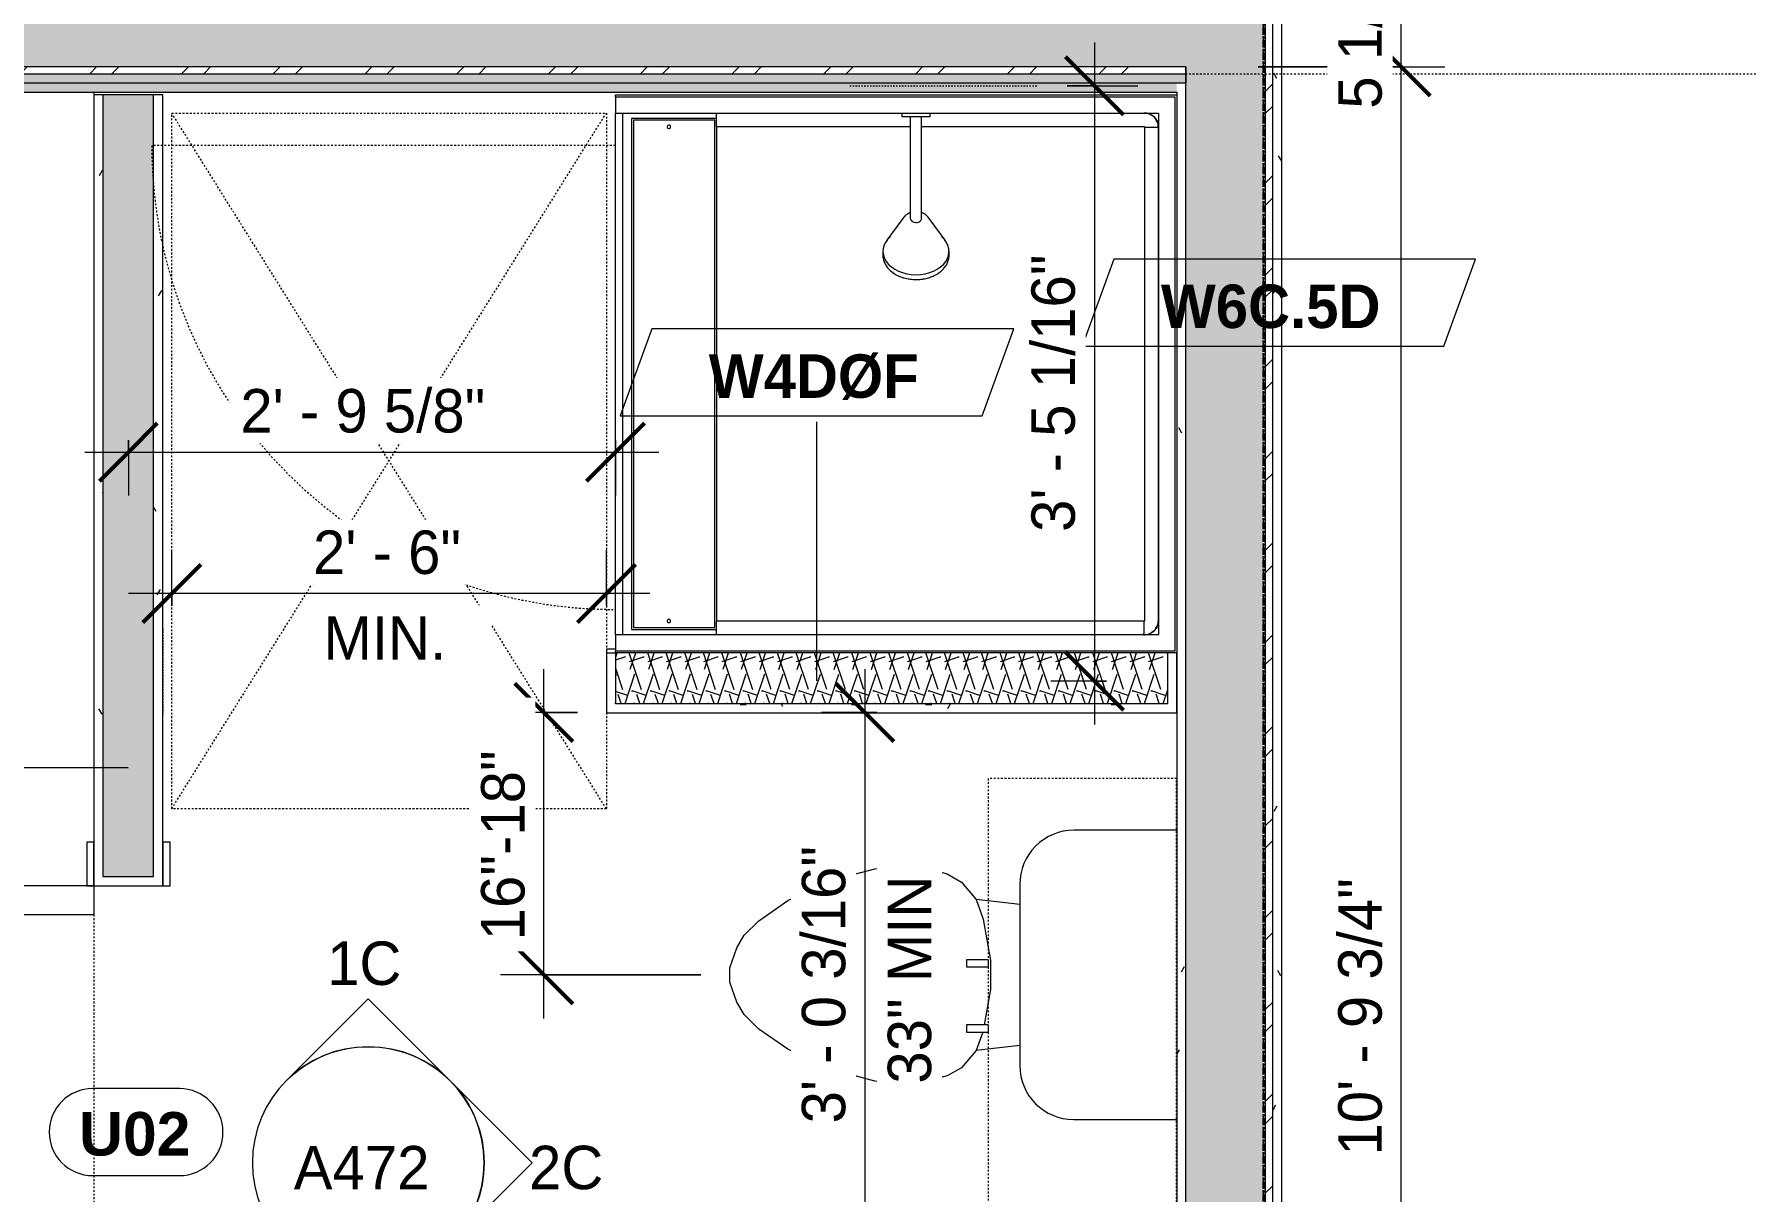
# Model space of a CAD drawing. Header units: inches. Extents: x -4058 to -1781, y 9814 to 12289.
# Drawn here: x -3566.2 to -3448, y 10470.1 to 10549.9 of the extents above; entities that cross this region are included whole.
import ezdxf

# ---------------------------------------------------------------- set-up
doc = ezdxf.new("R2010")
doc.units = ezdxf.units.IN
doc.header["$MEASUREMENT"] = 0
for name, pattern in [('Dash', [0.25, 0.125, -0.125]), ('Dash 3_32_', [0.1875, 0.09375, -0.09375]), ('Dash_2_', [0.25, 0.125, -0.125]), ('Grid Line 1_2_', [0.875, 0.5, -0.125, 0.125, -0.125]), ('Grid Line 1_2__2_', [0.875, 0.5, -0.125, 0.125, -0.125])]:
    doc.linetypes.add(name, pattern=pattern)
for name, color, linetype, lineweight in [('0-1', 7, 'Continuous', 5), ('A-ANNO-DIMS', 211, 'Continuous', 9), ('A-ANNO-DIMS-32', 211, 'Continuous', 9), ('A-DETL-1', 90, 'Dash 3_32_', 9), ('A-DOOR-2', 31, 'Continuous', 9), ('A-DOOR-FRAM', 31, 'Continuous', 9), ('A-DOOR-IDEN', 31, 'Continuous', 9), ('A-GENM', 5, 'Continuous', 9), ('A-GENM-2', 147, 'Dash', 9), ('A-WALL-1', 7, 'Continuous', 9), ('A-WALL-2', 113, 'Continuous', 9), ('A-WALL-IDEN', 211, 'Continuous', 9), ('A-WALL-PATT-1', 9, 'Continuous', 9), ('G-ANNO-SYMB-3', 111, 'Continuous', 9), ('G-ANNO-SYMB-4', 111, 'Dash_2_', 9), ('I-FURN', 30, 'Continuous', 9), ('I-FURN-HDLN', 30, 'Dash', 9), ('I-WALL-2', 7, 'Continuous', 9), ('P-SANR-FIXT', 6, 'Continuous', 9), ('P-SANR-FIXT-HDLN', 131, 'Dash', 9), ('Q-CASE', 31, 'Continuous', 9), ('Q-CASE-1', 31, 'Dash', 9), ('S-GRID-1', 1, 'Grid Line 1_2_', 9), ('S-GRID-2', 1, 'Grid Line 1_2__2_', 30)]:
    doc.layers.add(name, color=color, linetype=linetype, lineweight=lineweight)
doc.styles.add('Arial_B', font='arialbd.ttf', dxfattribs={"height": 3})
doc.styles.add('Century Gothic', font='ufonts.com_century-gothic.ttf', dxfattribs={"height": 3})
doc.styles.add('Century Gothic_B_1', font='GOTHICB.TTF', dxfattribs={"height": 3})
doc.dimstyles.new('THE_DIMENSION_STRING_2', dxfattribs={"dimscale": 12, "dimtxt": 3.132505, "dimasz": 0.333333, "dimexe": 0.25, "dimexo": 0.166667, "dimgap": 0.041667, "dimtad": 1, "dimdec": 4, "dimrnd": 0.0625, "dimzin": 3, "dimdsep": 46, "dimlunit": 4, "dimtxsty": 'Century Gothic', "dimblk1": 'OBLIQUE', "dimblk2": 'OBLIQUE', "dimsah": 1, "dimcen": 0.09, "dimdle": 0.25, "dimazin": 0, "dimtfac": 1, "dimtdec": 4, "dimtix": 1, "dimtmove": 0, "dimatfit": 3, "dimfxl": 1, "dimtvp": 1, "dimtfill": 1, "dimfrac": 2, "dimtolj": 1, "dimtzin": 0, "dimarcsym": 2})
doc.dimstyles.new('THE_DIMENSION_STRING_3', dxfattribs={"dimscale": 12, "dimtxt": 3.132505, "dimasz": 0.333333, "dimexe": 0.25, "dimexo": 0.166667, "dimgap": 0.041667, "dimtad": 1, "dimdec": 4, "dimrnd": 0.0625, "dimzin": 3, "dimdsep": 46, "dimlunit": 4, "dimtxsty": 'Century Gothic', "dimblk1": 'OBLIQUE', "dimblk2": 'OBLIQUE', "dimsah": 1, "dimcen": 0.09, "dimdle": 0.25, "dimazin": 0, "dimtfac": 1, "dimtdec": 4, "dimtix": 1, "dimtmove": 0, "dimatfit": 3, "dimfxl": 1, "dimtvp": 1, "dimtfill": 1, "dimfrac": 2, "dimtolj": 1, "dimtzin": 0, "dimarcsym": 2})
doc.dimstyles.new('THE_DIMENSION_STRING_5', dxfattribs={"dimscale": 12, "dimtxt": 3.132505, "dimasz": 0.333333, "dimexe": 0.25, "dimexo": 0.166667, "dimgap": 0.041667, "dimtad": 1, "dimdec": 4, "dimrnd": 0.0625, "dimzin": 3, "dimdsep": 46, "dimlunit": 4, "dimtxsty": 'Century Gothic', "dimblk1": 'OBLIQUE', "dimblk2": 'OBLIQUE', "dimsah": 1, "dimcen": 0.09, "dimdle": 0.25, "dimazin": 0, "dimtfac": 1, "dimtdec": 4, "dimtix": 1, "dimtmove": 0, "dimatfit": 3, "dimfxl": 1, "dimtvp": 1, "dimtfill": 1, "dimfrac": 2, "dimtolj": 1, "dimtzin": 0, "dimarcsym": 2})
doc.dimstyles.new('THE_DIMENSION_STRING_6', dxfattribs={"dimscale": 12, "dimtxt": 3.132505, "dimasz": 0.333333, "dimexe": 0.25, "dimexo": 0.166667, "dimgap": 0.041667, "dimtad": 1, "dimdec": 4, "dimrnd": 0.0625, "dimzin": 3, "dimdsep": 46, "dimlunit": 4, "dimtxsty": 'Century Gothic', "dimblk1": 'OBLIQUE', "dimblk2": 'OBLIQUE', "dimsah": 1, "dimcen": 0.09, "dimdle": 0.25, "dimazin": 0, "dimtfac": 1, "dimtdec": 4, "dimtix": 1, "dimtmove": 0, "dimatfit": 3, "dimfxl": 1, "dimtvp": 1, "dimtfill": 1, "dimfrac": 2, "dimtolj": 1, "dimtzin": 0, "dimarcsym": 2})
pattern_1 = [(0, (0, 0), (10.24, 2.56), [0.422, -7.258, 0.422, -7.258, -40.96]), (0, (0, 0), (10.24, 2.56), [-15.36, 0.422, -14.938, 0.422, -7.258, -17.92]), (0, (0, 0), (10.24, 2.56), [-38.4, 0.422, -4.698, 0.422, -12.378]), (120, (3.84, 1.28), (-7.33702503, 7.58810013), [0.422, -7.258, 0.422, -7.258, -40.96]), (120, (3.84, 1.28), (-7.33702503, 7.58810013), [-15.36, 0.422, -14.938, 0.422, -7.258, -17.92]), (120, (3.84, 1.28), (-7.33702503, 7.58810013), [-38.4, 0.422, -4.698, 0.422, -12.378]), (240, (5.12, 6.4), (-2.90297497, -10.14810013), [0.422, -7.258, 0.422, -7.258, -40.96]), (240, (5.12, 6.4), (-2.90297497, -10.14810013), [-15.36, 0.422, -14.938, 0.422, -7.258, -17.92]), (240, (5.12, 6.4), (-2.90297497, -10.14810013), [-38.4, 0.422, -4.698, 0.422, -12.378])]
pattern_2 = [(161.57, (0.16, 0.16), (-1.279773737, -0.000426766), [0, -9.107, 1.011, 0]), (18.43, (-0.16, 0.16), (-1.279773737, 0.000426766), [0, -9.107, 1.011, 0]), (108.43, (0.16, 0.16), (0.639452382, -3.199964008), [3.035, -7.083]), (71.57, (-0.16, 0.16), (0.639452382, 3.199964008), [3.035, -7.083])]
pattern_3 = [(45, (0, 0), (-3.1678384, 3.1678384), []), (45, (0, 4.8), (-3.1678384, 3.1678384), [])]

# ---------------------------------------------------------------- blocks, each defined once
blk = doc.blocks.new('CTR - 1st Phase - Shell_rvt-1-UNIT PLANS - 2ND FLOOR')
at = {"layer": 'S-GRID-1'}
blk.add_line((-3481.32, 9836.18), (-3481.32, 12273), dxfattribs=at)
blk = doc.blocks.new('CTR - 1st Phase - Common Walls_rvt-1-UNIT PLANS - 2ND FLOOR')
at = {"layer": 'A-WALL-PATT-1'}
h = blk.add_hatch(dxfattribs=at)
h.set_pattern_fill('FP_33', color=256, style=0, pattern_type=2)
h.set_pattern_definition(pattern_3)
h.paths.add_polyline_path([(-3481.17, 10410.19), (-3480.67, 10410.19), (-3480.67, 10652.65), (-3481.17, 10652.65), (-3481.17, 10410.69)], flags=0)
h = blk.add_hatch(dxfattribs=at)
h.set_pattern_fill('FP_1', color=256, style=0, pattern_type=2)
h.set_pattern_definition(pattern_1)
h.paths.add_polyline_path([(-3480.05, 10409.56), (-3480.05, 10653.28), (-3480.67, 10653.28), (-3480.67, 10409.56)], flags=0)
h = blk.add_hatch(dxfattribs=at)
h.set_pattern_fill('FP_1', color=256, style=0, pattern_type=2)
h.set_pattern_definition(pattern_1)
h.paths.add_polyline_path([(-3487.3, 10418.56), (-3486.67, 10418.56), (-3486.67, 10546.56), (-3487.3, 10546.56), (-3487.3, 10444.89)], flags=0)
h.paths.add_polyline_path([(-3487.3, 10553.19), (-3486.67, 10553.19), (-3486.67, 10644.28), (-3487.3, 10644.28), (-3487.3, 10553.81)], flags=0)
h = blk.add_hatch(dxfattribs=at)
h.set_pattern_fill('FP_5', color=256, style=0, pattern_type=2)
h.set_pattern_definition(pattern_2)
h.paths.add_polyline_path([(-3486.67, 10417.94), (-3481.17, 10417.94), (-3481.17, 10644.9), (-3486.67, 10644.9), (-3486.67, 10418.56)], flags=0)
h = blk.add_hatch(dxfattribs=at)
h.set_pattern_fill('FP_5', color=256, style=0, pattern_type=2)
h.set_pattern_definition(pattern_2)
h.paths.add_polyline_path([(-3486.67, 10547.69), (-3486.67, 10553.19), (-3852.47, 10553.19), (-3852.47, 10547.69), (-3487.3, 10547.69)], flags=0)
h = blk.add_hatch(dxfattribs=at)
h.set_pattern_fill('FP_33', color=256, style=0, pattern_type=2)
h.set_pattern_definition(pattern_3)
h.paths.add_polyline_path([(-3487.3, 10547.19), (-3486.67, 10547.19), (-3486.67, 10547.69), (-3852.47, 10547.69), (-3852.47, 10547.19), (-3494.84, 10547.19)], flags=0)
h = blk.add_hatch(dxfattribs=at)
h.set_pattern_fill('FP_1', color=256, style=0, pattern_type=2)
h.set_pattern_definition(pattern_1)
h.paths.add_polyline_path([(-3486.67, 10546.56), (-3486.67, 10547.19), (-3852.47, 10547.19), (-3852.47, 10546.56), (-3487.3, 10546.56)], flags=0)
h = blk.add_hatch(dxfattribs=at)
h.set_pattern_fill('FP_1', color=256, style=0, pattern_type=2)
h.set_pattern_definition(pattern_1)
h.paths.add_polyline_path([(-3487.3, 10545.94), (-3487.3, 10546.56), (-3852.47, 10546.56), (-3852.47, 10545.94), (-3494.84, 10545.94)], flags=0)
at = {"layer": 'A-WALL-1'}
for p, q in [((-3481.17, 10418.56), (-3481.17, 10644.28)), ((-3480.67, 10418.56), (-3480.67, 10644.28)), ((-3487.3, 10547.69), (-3852.47, 10547.69)), ((-3486.67, 10547.69), (-3487.3, 10547.69)), ((-3486.67, 10547.69), (-3486.67, 10547.19)), ((-3486.67, 10547.19), (-3486.67, 10547.69)), ((-3487.3, 10547.19), (-3852.47, 10547.19)), ((-3487.3, 10546.56), (-3852.47, 10546.56)), ((-3486.67, 10547.19), (-3487.3, 10547.19)), ((-3486.67, 10546.56), (-3487.3, 10546.56)), ((-3486.67, 10547.19), (-3486.67, 10546.56)), ((-3486.67, 10546.56), (-3486.67, 10547.19)), ((-3486.67, 10418.56), (-3486.67, 10546.56))]:
    blk.add_line(p, q, dxfattribs=at)
at = {"layer": 'I-WALL-2'}
for p, q in [((-3480.05, 10418.56), (-3480.05, 10644.28)), ((-3852.47, 10545.94), (-3487.3, 10545.94)), ((-3487.3, 10545.94), (-3487.3, 10545.75)), ((-3487.3, 10507.25), (-3487.3, 10418.56))]:
    blk.add_line(p, q, dxfattribs=at)
blk = doc.blocks.new('CTR - 1st Phase - Structure_rvt-1-UNIT PLANS - 2ND FLOOR')
at = {"layer": 'S-GRID-2'}
blk.add_line((-3481.32, 9814.03), (-3481.32, 12247.5), dxfattribs=at)
blk = doc.blocks.new('SWING - SINGLE - FLUSH - SWING - FLUSH - 2-10 x 6-8 - PRIVACY-3983844-UNIT PLANS - 2ND FLOOR')
at = {"layer": 'A-DOOR-2'}
for p, q in [((15, 2.37), (15, 36.38)), ((17, 36.38), (15, 36.38)), ((17, 2.37), (17, 36.38)), ((17, 2.37), (15, 2.37))]:
    blk.add_line(p, q, dxfattribs=at)
blk.add_arc((17, 2.37), 34.07, 93.3657, 180, dxfattribs=at)
at = {"layer": 'A-DOOR-FRAM'}
for p, q in [((-17, 2.87), (-20, 2.87)), ((-20, 2.87), (-20, 2.37)), ((-20, 2.37), (-17, 2.37)), ((-17, 2.37), (-17, 2.87)), ((20, 2.87), (17, 2.87)), ((17, 2.87), (17, 2.37)), ((17, 2.37), (20, 2.37)), ((20, 2.37), (20, 2.87)), ((-17, -2.38), (-20, -2.38)), ((-20, -2.38), (-20, -2.88)), ((-20, -2.88), (-17, -2.88)), ((-17, -2.88), (-17, -2.38)), ((20, -2.38), (17, -2.38)), ((17, -2.38), (17, -2.88)), ((17, -2.88), (20, -2.88)), ((20, -2.88), (20, -2.38))]:
    blk.add_line(p, q, dxfattribs=at)
blk = doc.blocks.new('Bed-Standard - Queen 60_ x 79_-V83-UNIT PLANS - 2ND FLOOR')
at = {"layer": 'I-FURN-HDLN'}
for p, q in [((-55.31, 17.36), (-55.31, 51.36)), ((-55.31, -37.39), (-55.31, -37.2))]:
    blk.add_line(p, q, dxfattribs=at)
blk = doc.blocks.new('Toilet-Domestic-3D - Toilet-Domestic-3D-3234795-UNIT PLANS - 2ND FLOOR')
at = {"layer": 'P-SANR-FIXT'}
for p, q in [((-1.87, 11.5), (-0.5, 12)), ((-0.5, 12), (0.5, 12)), ((0.5, 12), (1.87, 11.5)), ((-3.74, 10), (-2.74, 11)), ((-2.74, 11), (-1.87, 11.5)), ((1.87, 11.5), (2.74, 11)), ((2.74, 11), (3.74, 10)), ((-5.13, 8), (-3.74, 10)), ((3.74, 10), (5.13, 8)), ((-6.06, 6), (-5.13, 8)), ((5.13, 8), (6.06, 6)), ((-6.79, 4), (-6.06, 6)), ((6.06, 6), (6.79, 4)), ((-7.33, 1.99), (-6.79, 4)), ((6.79, 4), (7.33, 1.99)), ((-7.5, 0), (-7.33, 1.99)), ((7.33, 1.99), (7.5, 0)), ((-7.41, -1), (-7.5, 0)), ((-7.24, -2), (-7.41, -1)), ((7.41, -1), (7.24, -2)), ((7.5, 0), (7.41, -1)), ((-6.97, -3), (-7.24, -2)), ((7.24, -2), (6.97, -3)), ((-6.4, -4), (-6.97, -3)), ((6.97, -3), (6.4, -4)), ((-5.21, -5), (-6.4, -4)), ((6.4, -4), (5.21, -5)), ((-3.94, -5.46), (-5.21, -5)), ((-4.86, -8.02), (-5.21, -5)), ((-1, -6), (-3.45, -5.57)), ((3.84, -5.5), (1, -6)), ((5.21, -5), (3.84, -5.5)), ((4.86, -8.02), (5.21, -5)), ((1, -6), (-1, -6)), ((6.25, -8.02), (-6.25, -8.02)), ((-9.98, -11.75), (-9.98, -18.86)), ((9.98, -18.86), (9.98, -11.75))]:
    blk.add_line(p, q, dxfattribs=at)
for centre, start, end in [((-6.25, -11.75), 90, 180), ((6.25, -11.75), 0, 90)]:
    blk.add_arc(centre, 3.73, start, end, dxfattribs=at)
blk = doc.blocks.new('ADA Clearances - 30_x48_-V46-UNIT PLANS - 2ND FLOOR')
at = {"layer": 'A-GENM-2'}
for p, q in [((15, 24), (-15, -24)), ((-15, 24), (15, -24)), ((-15, 17.37), (-15, 24)), ((-15, 24), (15, 24)), ((15, 24), (15, -24)), ((-15, -24), (-15, 13)), ((15, -24), (-15, -24))]:
    blk.add_line(p, q, dxfattribs=at)
blk = doc.blocks.new('300 Series Wall Hung Cabinet_326 - 30_-2909952-UNIT PLANS - 2ND FLOOR')
at = {"layer": 'Q-CASE'}
for p, q in [((-2.5, -13.19), (-2.01, -13.19)), ((-2.5, -13.19), (-2.5, -14.69)), ((-2.01, -14.69), (-2.01, -13.19)), ((2, -13.19), (2.49, -13.19)), ((2, -13.19), (2, -14.69)), ((2.49, -14.69), (2.49, -13.19)), ((-2.5, -14.69), (-2.01, -14.69)), ((2, -14.69), (2.49, -14.69))]:
    blk.add_line(p, q, dxfattribs=at)
at = {"layer": 'Q-CASE-1'}
for p, q in [((15, -0.19), (-15, -0.19)), ((-15, -0.19), (-15, -13.19)), ((15, -13.19), (15, -0.19)), ((-15, -13.19), (15, -13.19))]:
    blk.add_line(p, q, dxfattribs=at)
blk = doc.blocks.new('The Shower - The Shower-V122-UNIT PLANS - 2ND FLOOR')
at = {"layer": 'P-SANR-FIXT'}
for p, q in [((0, 39.25), (0.12, 39.25)), ((0, 0.5), (0, 39.25)), ((1.25, 39.25), (0.12, 39.25)), ((0.12, 0.63), (0.12, 39.25)), ((1.25, 39.25), (37.25, 39.25)), ((1.25, 38.75), (1.25, 39.25)), ((1.25, 1.75), (1.25, 39.25)), ((37.25, 39.25), (37.25, 38.75)), ((38.38, 39.25), (37.25, 39.25)), ((37.25, 39.25), (37.25, 19.48)), ((38.38, 39.25), (38.5, 39.25)), ((38.38, 39.25), (38.38, 0.63)), ((38.5, 39.25), (38.5, 0.5)), ((37.25, 38.75), (1.25, 38.75)), ((1.62, 38.13), (1.62, 32.27)), ((36.88, 38.13), (1.62, 38.13)), ((36.75, 38), (1.75, 38)), ((1.75, 38), (1.75, 32.38)), ((36.75, 32.38), (36.75, 38)), ((36.88, 32.27), (36.88, 38.13)), ((1.75, 32.38), (36.75, 32.38)), ((2.2, 2.75), (2.2, 32.27)), ((36.3, 32.27), (2.2, 32.27)), ((36.3, 18.89), (36.3, 32.27)), ((36.3, 2.75), (36.3, 18.11)), ((37.25, 17.52), (37.25, 1.75)), ((1.28, 2.51), (1.3, 2.43)), ((2.25, 2.7), (36.25, 2.7)), ((37.2, 2.43), (37.22, 2.51)), ((37.25, 1.75), (1.25, 1.75)), ((1.4, 2.23), (1.42, 2.2)), ((1.51, 2.08), (1.58, 2.01)), ((1.7, 1.92), (1.73, 1.9)), ((1.93, 1.8), (2.01, 1.78)), ((2.25, 1.77), (36.25, 1.77)), ((36.25, 1.75), (36.25, 1.77)), ((36.49, 1.78), (36.57, 1.8)), ((36.77, 1.9), (36.8, 1.92)), ((36.92, 2.01), (36.99, 2.08)), ((37.08, 2.2), (37.1, 2.23)), ((38.5, 0.5), (0, 0.5)), ((38.38, 0.63), (0.12, 0.63))]:
    blk.add_line(p, q, dxfattribs=at)
for centre, radius, start, end in [((2.2, 35.56), 0.125, 0, 180), ((2.2, 35.56), 0.125, 180, 0), ((36.3, 35.56), 0.125, 0, 180), ((36.3, 35.56), 0.125, 180, 0), ((2.25, 2.75), 1, 180, 270), ((36.25, 2.75), 1, 270, 0)]:
    blk.add_arc(centre, radius, start, end, dxfattribs=at)
for centre, major_axis, start_param, end_param in [((2.2, 32.28), (-0.95, 0), 0, 1.570796), ((36.3, 32.28), (0.95, 0), 4.712389, 6.283185)]:
    blk.add_ellipse(centre, major_axis=major_axis, ratio=0.019505, start_param=start_param, end_param=end_param, dxfattribs=at)
for points, knots in [([(1.25, 2.77), (1.25, 2.77), (1.27, 2.76), (1.4, 2.76), (1.64, 2.75), (1.95, 2.75), (2.12, 2.75), (2.2, 2.75)], [-1, -1, -1, -1, -0.833333, -0.666667, -0.333333, -0.166667, 0, 0, 0, 0]), ([(1.25, 2.77), (1.25, 2.7), (1.26, 2.57), (1.34, 2.32), (1.53, 2.04), (1.8, 1.86), (2.06, 1.78), (2.19, 1.77), (2.25, 1.77)], [-1, -1, -1, -1, -0.874768, -0.749536, -0.499072, -0.248608, -0.123376, 0.001856, 0.001856, 0.001856, 0.001856]), ([(2.2, 2.75), (2.2, 2.74), (2.2, 2.74), (2.2, 2.73), (2.21, 2.72), (2.21, 2.72), (2.22, 2.71), (2.23, 2.71), (2.24, 2.7), (2.24, 2.7), (2.25, 2.7), (2.25, 2.7)], [-1, -1, -1, -1, -0.833333, -0.75, -0.666667, -0.583333, -0.416667, -0.291667, -0.208333, -0.083333, 0, 0, 0, 0]), ([(36.25, 1.77), (36.32, 1.77), (36.45, 1.78), (36.7, 1.86), (36.98, 2.04), (37.16, 2.32), (37.24, 2.57), (37.25, 2.7), (37.25, 2.77)], [-1, -1, -1, -1, -0.874768, -0.749536, -0.499072, -0.248608, -0.123376, 0.001856, 0.001856, 0.001856, 0.001856]), ([(36.25, 2.7), (36.26, 2.7), (36.26, 2.7), (36.27, 2.7), (36.28, 2.71), (36.28, 2.71), (36.29, 2.72), (36.29, 2.73), (36.3, 2.74), (36.3, 2.74), (36.3, 2.75), (36.3, 2.75)], [-1, -1, -1, -1, -0.833333, -0.75, -0.666667, -0.583333, -0.416667, -0.291667, -0.208333, -0.083333, 0, 0, 0, 0]), ([(36.25, 1.8), (36.25, 1.82), (36.25, 1.91), (36.25, 2.14), (36.25, 2.45), (36.25, 2.62), (36.25, 2.7)], [-0.8333333, -0.8333333, -0.8333333, -0.8333333, -0.6666667, -0.3333333, -0.1666667, 0, 0, 0, 0]), ([(37.19, 2.42), (37.18, 2.38), (37.16, 2.33), (37.13, 2.27), (37.12, 2.25)], [0.2167295, 0.2167295, 0.2167295, 0.2167295, 0.2857143, 0.332096, 0.332096, 0.332096, 0.332096]), ([(1.59, 2), (1.55, 2.04), (1.47, 2.12), (1.41, 2.21), (1.38, 2.25)], [0.4597287, 0.4597287, 0.4597287, 0.4597287, 0.5714286, 0.666048, 0.666048, 0.666048, 0.666048]), ([(2.25, 1.75), (2.17, 1.75), (2.03, 1.77), (1.86, 1.82), (1.77, 1.87), (1.75, 1.88)], [0, 0, 0, 0, 0.1428571, 0.2857143, 0.332096, 0.332096, 0.332096, 0.332096]), ([(36.75, 1.88), (36.7, 1.85), (36.59, 1.8), (36.42, 1.76), (36.31, 1.75), (36.25, 1.75)], [0.6665409, 0.6665409, 0.6665409, 0.6665409, 0.7857143, 0.8928571, 1, 1, 1, 1]), ([(37.01, 2.11), (36.97, 2.05), (36.89, 1.97), (36.79, 1.91), (36.75, 1.88)], [0.4462442, 0.4462442, 0.4462442, 0.4462442, 0.5714286, 0.666048, 0.666048, 0.666048, 0.666048])]:
    blk.add_open_spline(points, degree=3, knots=knots, dxfattribs=at)
for points in [[(1.25, 2.71), (1.25, 2.72), (1.25, 2.74), (1.25, 2.75)], [(37.25, 2.75), (37.25, 2.72), (37.25, 2.7), (37.25, 2.67)], [(1.38, 2.25), (1.37, 2.27), (1.36, 2.3), (1.35, 2.32)], [(1.75, 1.88), (1.71, 1.91), (1.67, 1.94), (1.63, 1.97)], [(37.12, 2.25), (37.09, 2.21), (37.07, 2.18), (37.05, 2.15)]]:
    blk.add_open_spline(points, degree=3, dxfattribs=at)
at = {"layer": 'P-SANR-FIXT-HDLN'}
blk.add_line((35, 39.25), (35, 71.25), dxfattribs=at)
blk.add_arc((35, 39.25), 32, 90, 180, dxfattribs=at)
blk = doc.blocks.new('Shower Head - Shower Head-3265626-UNIT PLANS - 2ND FLOOR')
at = {"layer": 'P-SANR-FIXT'}
for p, q in [((-0.98, 0), (0.98, 0)), ((-0.98, 0), (-0.98, -0.26)), ((0.98, -0.26), (-0.98, -0.26)), ((-0.39, -0.26), (-0.39, -1)), ((0.39, -1), (0.39, -0.26)), ((0.98, -0.26), (0.98, 0)), ((-0.39, -6.01), (-0.39, -7.27)), ((0.39, -7.27), (0.39, -6.01)), ((-0.84, -7.19), (-2.02, -8.78)), ((2.02, -8.78), (0.84, -7.19)), ((-2.28, -9.54), (-2.28, -9.81)), ((2.28, -9.81), (2.28, -9.54))]:
    blk.add_line(p, q, dxfattribs=at)
at = {"layer": 'P-SANR-FIXT', "flags": 128}
for points in [[(-0.39, -1), (-0.39, -1.29), (-0.39, -1.57), (-0.39, -1.85), (-0.39, -2.13), (-0.39, -2.41), (-0.39, -2.69), (-0.39, -2.96), (-0.39, -3.23), (-0.39, -3.5), (-0.39, -3.76), (-0.39, -4.02), (-0.39, -4.27), (-0.39, -4.52), (-0.39, -4.77), (-0.39, -5), (-0.39, -5.23), (-0.39, -5.46), (-0.39, -5.67), (-0.39, -5.88), (-0.39, -6.01)], [(0.39, -6.01), (0.39, -5.81), (0.39, -5.6), (0.39, -5.38), (0.39, -5.15), (0.39, -4.92), (0.39, -4.68), (0.39, -4.43), (0.39, -4.18), (0.39, -3.93), (0.39, -3.67), (0.39, -3.4), (0.39, -3.13), (0.39, -2.86), (0.39, -2.59), (0.39, -2.31), (0.39, -2.03), (0.39, -1.75), (0.39, -1.46), (0.39, -1.18), (0.39, -1)], [(-0.39, -6.87), (-0.43, -6.88), (-0.46, -6.9), (-0.49, -6.91), (-0.52, -6.93), (-0.55, -6.94), (-0.58, -6.96), (-0.61, -6.98), (-0.64, -7), (-0.67, -7.03), (-0.7, -7.05), (-0.73, -7.07), (-0.76, -7.1), (-0.78, -7.13), (-0.81, -7.16), (-0.83, -7.19), (-0.84, -7.19)], [(0.84, -7.19), (0.81, -7.16), (0.79, -7.13), (0.76, -7.1), (0.73, -7.08), (0.7, -7.05), (0.68, -7.03), (0.65, -7.01), (0.62, -6.98), (0.59, -6.97), (0.56, -6.95), (0.53, -6.93), (0.49, -6.91), (0.46, -6.9), (0.43, -6.89), (0.4, -6.87)], [(-2.28, -9.81), (-2.28, -9.88), (-2.28, -9.95), (-2.27, -10.02), (-2.25, -10.09), (-2.24, -10.16), (-2.21, -10.23), (-2.19, -10.3), (-2.16, -10.36), (-2.13, -10.43), (-2.09, -10.49), (-2.05, -10.55), (-2.01, -10.61), (-1.97, -10.67), (-1.92, -10.73), (-1.86, -10.79), (-1.81, -10.84), (-1.75, -10.89), (-1.69, -10.94), (-1.63, -10.99), (-1.57, -11.04), (-1.5, -11.08), (-1.43, -11.12), (-1.36, -11.16), (-1.28, -11.2), (-1.21, -11.24), (-1.13, -11.27), (-1.05, -11.3), (-0.97, -11.33), (-0.89, -11.36), (-0.81, -11.38), (-0.72, -11.4), (-0.64, -11.42), (-0.55, -11.44), (-0.47, -11.45), (-0.38, -11.46), (-0.29, -11.47), (-0.2, -11.48), (-0.11, -11.49), (-0.02, -11.49), (0, -11.49)], [(0, -11.49), (0.09, -11.49), (0.18, -11.48), (0.27, -11.48), (0.35, -11.47), (0.44, -11.46), (0.53, -11.44), (0.62, -11.43), (0.7, -11.41), (0.79, -11.39), (0.87, -11.36), (0.95, -11.34), (1.03, -11.31), (1.11, -11.28), (1.19, -11.25), (1.26, -11.21), (1.34, -11.17), (1.41, -11.13), (1.48, -11.09), (1.55, -11.05), (1.61, -11), (1.68, -10.95), (1.74, -10.9), (1.8, -10.85), (1.85, -10.8), (1.9, -10.74), (1.95, -10.69), (2, -10.63), (2.04, -10.57), (2.08, -10.51), (2.12, -10.44), (2.15, -10.38), (2.18, -10.31), (2.21, -10.25), (2.23, -10.18), (2.25, -10.11), (2.26, -10.04), (2.27, -9.97), (2.28, -9.9), (2.28, -9.83), (2.28, -9.81)]]:
    blk.add_lwpolyline(points, dxfattribs=at)
at = {"layer": 'P-SANR-FIXT'}
for centre, major_axis, start_param, end_param in [((0, -7.27), (0.394, 0), 3.141593, 4.712389), ((0, -7.27), (-0.394, 0), 1.570796, 3.141593), ((0, -9.54), (2.28, 0), 2.468394, 4.712389), ((0, -9.54), (-2.28, 0), 1.570796, 3.814791)]:
    blk.add_ellipse(centre, major_axis=major_axis, ratio=0.707107, start_param=start_param, end_param=end_param, dxfattribs=at)
blk = doc.blocks.new('Elevation - Filled Arrow-152140-UNIT PLANS - 2ND FLOOR')
at = {"layer": 'G-ANNO-SYMB-3'}
for start, end in [(360, 180), (180, 360)]:
    blk.add_arc((0, 0), 0.25, start, end, dxfattribs=at)
blk = doc.blocks.new('Elevation - Filled Arrow-151867-UNIT PLANS - 2ND FLOOR')
at = {"layer": 'G-ANNO-SYMB-3'}
for p, q in [((0, 0.3536), (-0.1768, 0.1768)), ((0.1768, 0.1768), (0, 0.3536))]:
    blk.add_line(p, q, dxfattribs=at)
blk.add_arc((0, 0), 0.25, 45, 135, dxfattribs=at)
blk = doc.blocks.new('DIMBLOCK342-UNIT PLANS - 2ND FLOOR')
at = {"layer": 'A-ANNO-DIMS-32'}
for p, q in [((-3508.83, 10506.13), (-3508.83, 10463.94)), ((-3508, 10503.13), (-3511.83, 10503.13)), ((-3508.83, 10503.13), (-3508, 10503.13)), ((-3508, 10466.94), (-3511.83, 10466.94)), ((-3508.83, 10466.94), (-3508, 10466.94))]:
    blk.add_line(p, q, dxfattribs=at)
at = {"layer": 'A-ANNO-DIMS-32', "lineweight": 50}
for p, q in [((-3508.83, 10503.13), (-3510.83, 10505.13)), ((-3508.83, 10503.13), (-3506.83, 10501.13)), ((-3508.83, 10466.94), (-3510.83, 10468.94)), ((-3508.83, 10466.94), (-3506.83, 10464.94))]:
    blk.add_line(p, q, dxfattribs=at)
at = {"layer": 'A-ANNO-DIMS-32', "color": 0, "char_height": 3, "attachment_point": 1, "rotation": 90, "line_spacing_factor": 0.984502, "style": 'Century Gothic', "bg_fill": 3, "box_fill_scale": 1.25, "bg_fill_color": 256, "bg_fill_true_color": 13158600, "bg_fill_transparency": 0}
for s, insert, width in [('3\' - 0 3/16"', (-3513.18, 10474.79), 24.5827), ('33" MIN', (-3507.25, 10477.53), 18.0194)]:
    blk.add_mtext(s, dxfattribs=dict(at, insert=insert, width=width))
blk = doc.blocks.new('_Oblique')
at = {"color": 0, "linetype": 'ByBlock', "lineweight": -2}
blk.add_line((-0.5, -0.5), (0.5, 0.5), dxfattribs=at)
blk = doc.blocks.new('Wall Tag - Arch Wall-3956453-UNIT PLANS - 2ND FLOOR')
at = {"layer": 'A-WALL-IDEN'}
for p, q in [((-0.3561, 0.0937), (-0.4244, -0.0937)), ((0.4244, 0.0937), (-0.3561, 0.0937)), ((0.3561, -0.0937), (0.4244, 0.0937)), ((-0.4244, -0.0937), (0.3561, -0.0937))]:
    blk.add_line(p, q, dxfattribs=at)
blk = doc.blocks.new('Door Tag - Type Mark-2601225-UNIT PLANS - 2ND FLOOR')
at = {"layer": 'A-DOOR-IDEN'}
for p, q in [((0.09375, 0.09375), (-0.09375, 0.09375)), ((-0.09375, -0.09375), (0.09375, -0.09375))]:
    blk.add_line(p, q, dxfattribs=at)
for centre, start, end in [((-0.09375, 0), 90, 270), ((0.09375, 0), 270, 90)]:
    blk.add_arc(centre, 0.09375, start, end, dxfattribs=at)
blk = doc.blocks.new('DIMBLOCK788-UNIT PLANS - 2ND FLOOR')
at = {"layer": 'A-ANNO-DIMS-32', "lineweight": 50}
for p, q in [((-3559.67, 10521.11), (-3557.67, 10523.11)), ((-3526.05, 10521.11), (-3524.05, 10523.11)), ((-3559.67, 10521.11), (-3561.67, 10519.11)), ((-3526.05, 10521.11), (-3528.05, 10519.11))]:
    blk.add_line(p, q, dxfattribs=at)
at = {"layer": 'A-ANNO-DIMS-32'}
for p, q in [((-3559.67, 10521.94), (-3559.67, 10518.11)), ((-3559.67, 10521.11), (-3559.67, 10521.94)), ((-3526.05, 10521.94), (-3526.05, 10518.11)), ((-3526.05, 10521.11), (-3526.05, 10521.94)), ((-3562.67, 10521.11), (-3523.05, 10521.11))]:
    blk.add_line(p, q, dxfattribs=at)
at = {"layer": 'A-ANNO-DIMS-32', "color": 0, "insert": (-3551.94, 10525.46), "char_height": 3, "width": 21.7784, "attachment_point": 1, "line_spacing_factor": 0.984502, "style": 'Century Gothic', "bg_fill": 3, "box_fill_scale": 1.25, "bg_fill_color": 256, "bg_fill_true_color": 13158600, "bg_fill_transparency": 0}
blk.add_mtext('2\' - 9 5/8"', dxfattribs=at)
blk = doc.blocks.new('DIMBLOCK1085-UNIT PLANS - 2ND FLOOR')
at = {"layer": 'A-ANNO-DIMS-32', "lineweight": 50}
for p, q in [((-3471.8, 10547.69), (-3473.8, 10549.69)), ((-3471.8, 10547.69), (-3469.8, 10545.69)), ((-3471.8, 10417.94), (-3473.8, 10419.94)), ((-3471.8, 10417.94), (-3469.8, 10415.94))]:
    blk.add_line(p, q, dxfattribs=at)
at = {"layer": 'A-ANNO-DIMS-32'}
for p, q in [((-3481.67, 10547.69), (-3468.8, 10547.69)), ((-3471.8, 10547.69), (-3481.67, 10547.69)), ((-3471.8, 10417.94), (-3471.8, 10547.69)), ((-3481.67, 10417.94), (-3468.8, 10417.94)), ((-3471.8, 10417.94), (-3481.67, 10417.94))]:
    blk.add_line(p, q, dxfattribs=at)
at = {"layer": 'A-ANNO-DIMS-32', "color": 0, "insert": (-3476.15, 10472.57), "char_height": 3, "width": 24.5827, "attachment_point": 1, "rotation": 90, "line_spacing_factor": 0.984502, "style": 'Century Gothic', "bg_fill": 3, "box_fill_scale": 1.25, "bg_fill_color": 256, "bg_fill_true_color": 13158600, "bg_fill_transparency": 0}
blk.add_mtext('10\' - 9 3/4"', dxfattribs=at)
blk = doc.blocks.new('DIMBLOCK1086-UNIT PLANS - 2ND FLOOR')
at = {"layer": 'A-ANNO-DIMS-32', "lineweight": 50}
for p, q in [((-3471.8, 10553.19), (-3473.8, 10555.19)), ((-3471.8, 10553.19), (-3469.8, 10551.19)), ((-3471.8, 10547.69), (-3473.8, 10549.69)), ((-3471.8, 10547.69), (-3469.8, 10545.69))]:
    blk.add_line(p, q, dxfattribs=at)
at = {"layer": 'A-ANNO-DIMS-32'}
for p, q in [((-3481.67, 10553.19), (-3468.8, 10553.19)), ((-3471.8, 10553.19), (-3481.67, 10553.19)), ((-3471.8, 10547.69), (-3471.8, 10553.19)), ((-3481.67, 10547.69), (-3468.8, 10547.69)), ((-3471.8, 10547.69), (-3481.67, 10547.69))]:
    blk.add_line(p, q, dxfattribs=at)
at = {"layer": 'A-ANNO-DIMS-32', "color": 0, "insert": (-3476.15, 10544.8), "char_height": 3, "width": 13.5444, "attachment_point": 1, "rotation": 90, "line_spacing_factor": 0.984502, "style": 'Century Gothic', "bg_fill": 3, "box_fill_scale": 1.25, "bg_fill_color": 256, "bg_fill_true_color": 13158600, "bg_fill_transparency": 0}
blk.add_mtext('5 1/2"', dxfattribs=at)
blk = doc.blocks.new('DIMBLOCK1438-UNIT PLANS - 2ND FLOOR')
at = {"layer": 'A-ANNO-DIMS-32'}
for p, q in [((-3530.98, 10482.03), (-3530.98, 10506.13)), ((-3528.67, 10503.13), (-3533.98, 10503.13)), ((-3530.98, 10503.13), (-3528.67, 10503.13)), ((-3520.15, 10485.03), (-3533.98, 10485.03)), ((-3530.98, 10485.03), (-3520.15, 10485.03))]:
    blk.add_line(p, q, dxfattribs=at)
at = {"layer": 'A-ANNO-DIMS-32', "lineweight": 50}
for p, q in [((-3530.98, 10503.13), (-3532.98, 10505.13)), ((-3530.98, 10503.13), (-3528.98, 10501.13)), ((-3530.98, 10485.03), (-3532.98, 10487.03)), ((-3530.98, 10485.03), (-3528.98, 10483.03))]:
    blk.add_line(p, q, dxfattribs=at)
at = {"layer": 'A-ANNO-DIMS-32', "color": 0, "insert": (-3535.32, 10487.42), "char_height": 3, "width": 15.9907, "attachment_point": 1, "rotation": 90, "line_spacing_factor": 0.984502, "style": 'Century Gothic', "bg_fill": 3, "box_fill_scale": 1.25, "bg_fill_color": 256, "bg_fill_true_color": 13158600, "bg_fill_transparency": 0}
blk.add_mtext('16"-18"', dxfattribs=at)
blk = doc.blocks.new('DIMBLOCK1439-UNIT PLANS - 2ND FLOOR')
at = {"layer": 'A-ANNO-DIMS-32'}
for p, q in [((-3492.98, 10549.38), (-3492.98, 10502.31)), ((-3494.87, 10546.38), (-3489.98, 10546.38)), ((-3492.98, 10546.38), (-3494.87, 10546.38)), ((-3492.15, 10505.31), (-3495.98, 10505.31)), ((-3492.98, 10505.31), (-3492.15, 10505.31))]:
    blk.add_line(p, q, dxfattribs=at)
at = {"layer": 'A-ANNO-DIMS-32', "lineweight": 50}
for p, q in [((-3492.98, 10546.38), (-3494.98, 10548.38)), ((-3492.98, 10546.38), (-3490.98, 10544.38)), ((-3492.98, 10505.31), (-3494.98, 10507.31)), ((-3492.98, 10505.31), (-3490.98, 10503.31))]:
    blk.add_line(p, q, dxfattribs=at)
at = {"layer": 'A-ANNO-DIMS-32', "color": 0, "insert": (-3497.33, 10515.6), "char_height": 3, "width": 24.5827, "attachment_point": 1, "rotation": 90, "line_spacing_factor": 0.984502, "style": 'Century Gothic', "bg_fill": 3, "box_fill_scale": 1.25, "bg_fill_color": 256, "bg_fill_true_color": 13158600, "bg_fill_transparency": 0}
blk.add_mtext('3\' - 5 1/16"', dxfattribs=at)
blk = doc.blocks.new('DIMBLOCK1464-UNIT PLANS - 2ND FLOOR')
at = {"layer": 'A-ANNO-DIMS-32'}
for p, q in [((-3556.67, 10510.53), (-3556.67, 10514.36)), ((-3526.67, 10510.53), (-3526.67, 10514.36)), ((-3523.67, 10511.36), (-3559.67, 10511.36)), ((-3556.67, 10511.36), (-3556.67, 10510.53)), ((-3526.67, 10511.36), (-3526.67, 10510.53))]:
    blk.add_line(p, q, dxfattribs=at)
at = {"layer": 'A-ANNO-DIMS-32', "lineweight": 50}
for p, q in [((-3556.67, 10511.36), (-3554.67, 10513.36)), ((-3526.67, 10511.36), (-3524.67, 10513.36)), ((-3556.67, 10511.36), (-3558.67, 10509.36)), ((-3526.67, 10511.36), (-3528.67, 10509.36))]:
    blk.add_line(p, q, dxfattribs=at)
at = {"layer": 'A-ANNO-DIMS-32', "color": 0, "char_height": 3, "attachment_point": 1, "line_spacing_factor": 0.984502, "style": 'Century Gothic', "bg_fill": 3, "box_fill_scale": 1.25, "bg_fill_color": 256, "bg_fill_true_color": 13158600, "bg_fill_transparency": 0}
for s, insert, width in [('2\' - 6"', (-3546.92, 10515.7), 12.5897), ('MIN.', (-3546.2, 10509.78), 10.8594)]:
    blk.add_mtext(s, dxfattribs=dict(at, insert=insert, width=width))

msp = doc.modelspace()

# ---------------------------------------------------------------- hatches: boundary and pattern name
at = {"layer": 'A-WALL-PATT-1'}
h = msp.add_hatch(dxfattribs=at)
h.set_pattern_fill('FP_1', color=256, style=0, pattern_type=2)
h.set_pattern_definition(pattern_1)
h.paths.add_polyline_path([(-3561.42374, 10418.5644), (-3561.42374, 10456.5644), (-3559.67374, 10456.5644), (-3559.67374, 10457.1894), (-3562.04874, 10457.1894), (-3562.04874, 10418.5644)], flags=0)
h.paths.add_polyline_path([(-3562.04874, 10491.1894), (-3559.67374, 10491.1894), (-3559.67374, 10491.8144), (-3561.42374, 10491.8144), (-3561.42374, 10545.7519), (-3562.04874, 10545.7519), (-3562.04874, 10519.72205)], flags=0)
h = msp.add_hatch(dxfattribs=at)
h.set_pattern_fill('FP_5', color=256, style=0, pattern_type=2)
h.set_pattern_definition(pattern_2)
h.paths.add_polyline_path([(-3557.92374, 10417.9394), (-3557.92374, 10456.5644), (-3561.42374, 10456.5644), (-3561.42374, 10417.9394)], flags=0)
h.paths.add_polyline_path([(-3561.42374, 10491.8144), (-3557.92374, 10491.8144), (-3557.92374, 10545.7519), (-3561.42374, 10545.7519), (-3561.42374, 10519.72205)], flags=0)
h = msp.add_hatch(dxfattribs=at)
h.set_pattern_fill('FP_1', color=256, style=0, pattern_type=2)
h.set_pattern_definition(pattern_1)
h.paths.add_polyline_path([(-3557.92374, 10418.5644), (-3557.29874, 10418.5644), (-3557.29874, 10457.1894), (-3559.67374, 10457.1894), (-3559.67374, 10456.5644), (-3557.92374, 10456.5644), (-3557.92374, 10444.89439)], flags=0)
h.paths.add_polyline_path([(-3559.67374, 10491.1894), (-3557.29874, 10491.1894), (-3557.29874, 10545.7519), (-3557.92374, 10545.7519), (-3557.92374, 10491.8144), (-3559.67374, 10491.8144)], flags=0)
h = msp.add_hatch(dxfattribs=at)
h.set_pattern_fill('FP_1', color=256, style=0, pattern_type=2)
h.set_pattern_definition(pattern_1)
h.paths.add_polyline_path([(-3487.29874, 10503.1269), (-3487.29874, 10507.2519), (-3487.92374, 10507.2519), (-3487.92374, 10503.7519), (-3526.04874, 10503.7519), (-3526.04874, 10507.2519), (-3526.67374, 10507.2519), (-3526.67374, 10503.1269), (-3494.83667, 10503.1269)], flags=0)
h = msp.add_hatch(dxfattribs=at)
h.set_pattern_fill('FP_5', color=256, style=0, pattern_type=2)
h.set_pattern_definition(pattern_2)
h.paths.add_polyline_path([(-3487.92374, 10503.7519), (-3487.92374, 10507.2519), (-3526.04874, 10507.2519), (-3526.04874, 10503.7519), (-3494.83667, 10503.7519)], flags=0)

# ---------------------------------------------------------------- linework, layer by layer
at = {"layer": 'A-DETL-1'}
for p, q in [((-3509.86583, 10546.3769), (-3496.86583, 10546.3769)), ((-3486.67374, 10416.55119), (-3486.67374, 10544.22384)), ((-3526.04874, 10519.5644), (-3526.04874, 10523.0644)), ((-3557.29874, 10508.9276), (-3557.29874, 10502.9276))]:
    msp.add_line(p, q, dxfattribs=at)
at = {"layer": 'A-WALL-2'}
for p, q in [((-3557.29874, 10545.7519), (-3562.04874, 10545.7519)), ((-3562.04874, 10545.7519), (-3562.04874, 10491.1894)), ((-3561.42374, 10545.7519), (-3561.42374, 10491.8144)), ((-3557.92374, 10491.8144), (-3557.92374, 10545.7519)), ((-3557.29874, 10491.1894), (-3557.29874, 10545.7519)), ((-3526.04874, 10507.5019), (-3526.67374, 10507.5019)), ((-3526.67374, 10507.5019), (-3526.67374, 10503.1269)), ((-3526.67374, 10507.2519), (-3526.04874, 10507.2519)), ((-3526.04874, 10507.2519), (-3526.04874, 10503.7519)), ((-3487.92374, 10503.7519), (-3487.92374, 10507.2519)), ((-3487.29874, 10503.1269), (-3487.29874, 10507.2519)), ((-3526.04874, 10503.7519), (-3487.92374, 10503.7519)), ((-3526.67374, 10503.1269), (-3487.29874, 10503.1269)), ((-3561.42374, 10491.8144), (-3557.92374, 10491.8144)), ((-3562.04874, 10491.1894), (-3557.29874, 10491.1894))]:
    msp.add_line(p, q, dxfattribs=at)
at = {"layer": 'A-WALL-IDEN'}
msp.add_line((-3559.67374, 10499.32109), (-3567.17323, 10499.32109), dxfattribs=at)
at = {"layer": 'G-ANNO-SYMB-4'}
msp.add_line((-3435.32374, 10547.1894), (-3885.76566, 10547.1894), dxfattribs=at)

# ---------------------------------------------------------------- block references
at = {"layer": '0-1'}
for name in ['CTR - 1st Phase - Shell_rvt-1-UNIT PLANS - 2ND FLOOR', 'CTR - 1st Phase - Structure_rvt-1-UNIT PLANS - 2ND FLOOR', 'CTR - 1st Phase - Common Walls_rvt-1-UNIT PLANS - 2ND FLOOR']:
    msp.add_blockref(name, (0, 0), dxfattribs=at)
at = {"layer": 'A-DOOR-2', "rotation": 90.00000000000114}
msp.add_blockref('SWING - SINGLE - FLUSH - SWING - FLUSH - 2-10 x 6-8 - PRIVACY-3983844-UNIT PLANS - 2ND FLOOR', (-3559.67374, 10474.1894), dxfattribs=at)
at = {"layer": 'A-DOOR-IDEN', "xscale": 31.99999999999999, "yscale": 31.99999999999999, "zscale": 31.99999999999999}
msp.add_blockref('Door Tag - Type Mark-2601225-UNIT PLANS - 2ND FLOOR', (-3559.13753, 10474.1894), dxfattribs=at)
at = {"layer": 'A-GENM', "rotation": 180}
msp.add_blockref('ADA Clearances - 30_x48_-V46-UNIT PLANS - 2ND FLOOR', (-3541.67374, 10520.5019), dxfattribs=at)
at = {"layer": 'A-WALL-IDEN', "xscale": 31.99999999999999, "yscale": 31.99999999999999, "zscale": 31.99999999999999}
for p in [(-3480.25572, 10531.42065), (-3512.13248, 10526.60365)]:
    msp.add_blockref('Wall Tag - Arch Wall-3956453-UNIT PLANS - 2ND FLOOR', p, dxfattribs=at)
at = {"layer": 'G-ANNO-SYMB-3', "extrusion": (0, 0, -1), "xscale": 31.99999999999999, "yscale": 31.99999999999999, "zscale": 31.99999999999999}
msp.add_blockref('Elevation - Filled Arrow-151867-UNIT PLANS - 2ND FLOOR', (3543.11028, 10472.07509), dxfattribs=at)
at = {"layer": 'G-ANNO-SYMB-3', "xscale": 31.99999999999999, "yscale": 31.99999999999999, "zscale": 31.99999999999999, "rotation": 89.9999999999947}
msp.add_blockref('Elevation - Filled Arrow-152140-UNIT PLANS - 2ND FLOOR', (-3543.11028, 10472.07509), dxfattribs=at)
at = {"layer": 'G-ANNO-SYMB-3', "extrusion": (0, 0, -1), "xscale": 31.99999999999999, "yscale": 31.99999999999999, "zscale": 31.99999999999999, "rotation": 90.00000000000529}
msp.add_blockref('Elevation - Filled Arrow-151867-UNIT PLANS - 2ND FLOOR', (3543.11028, 10472.07509), dxfattribs=at)
at = {"layer": 'I-FURN', "rotation": 180}
msp.add_blockref('Bed-Standard - Queen 60_ x 79_-V83-UNIT PLANS - 2ND FLOOR', (-3617.36021, 10508.5484), dxfattribs=at)
at = {"layer": 'P-SANR-FIXT'}
for name, p, rotation in [('The Shower - The Shower-V122-UNIT PLANS - 2ND FLOOR', (-3486.79874, 10507.2519), 90.00000000008023), ('Toilet-Domestic-3D - Toilet-Domestic-3D-3234795-UNIT PLANS - 2ND FLOOR', (-3506.15455, 10485.03315), 89.99999999971206)]:
    msp.add_blockref(name, p, dxfattribs=dict(at, rotation=rotation))
msp.add_blockref('Shower Head - Shower Head-3265626-UNIT PLANS - 2ND FLOOR', (-3505.29874, 10544.5019), dxfattribs=at)
at = {"layer": 'Q-CASE', "rotation": 269.9999999998574}
msp.add_blockref('300 Series Wall Hung Cabinet_326 - 30_-2909952-UNIT PLANS - 2ND FLOOR', (-3487.11583, 10483.58369), dxfattribs=at)

# ---------------------------------------------------------------- texts
at = {"layer": 'A-DOOR-IDEN', "insert": (-3563.06942, 10475.56925), "char_height": 3, "width": 9.393, "attachment_point": 1, "style": 'Arial_B'}
msp.add_mtext('U02', dxfattribs=at)
at = {"layer": 'A-WALL-IDEN', "char_height": 3, "attachment_point": 1, "style": 'Century Gothic_B_1'}
for s, insert, width in [('W6C.5D', (-3488.39133, 10532.66818), 19.594), ('W4DØF', (-3519.60037, 10527.85119), 17.978)]:
    msp.add_mtext(s, dxfattribs=dict(at, insert=insert, width=width))
at = {"layer": 'G-ANNO-SYMB-3', "char_height": 3, "attachment_point": 1, "style": 'Century Gothic'}
for s, insert, width in [('1C', (-3545.94948, 10487.34045), 6.969), ('A472', (-3548.25083, 10473.23196), 12.221), ('2C', (-3532.0108, 10473.2471), 6.969)]:
    msp.add_mtext(s, dxfattribs=dict(at, insert=insert, width=width))

# ---------------------------------------------------------------- next in the draw order: dimensions: what is measured, and where the dimension line sits
at = {"layer": 'A-ANNO-DIMS'}
for base, p1, p2, angle, dimstyle, override, picture, middle in [((-3471.80166, 10547.6894), (-3483.67374, 10417.9394), (-3483.67374, 10547.6894), 90, 'THE_DIMENSION_STRING_5', {"dimpost": '<>', "dimfxl": 129.75}, 'DIMBLOCK1085-UNIT PLANS - 2ND FLOOR', (-3474.04334, 10482.8144)), ((-3492.98272, 10505.3144), (-3496.86583, 10546.3769), (-3490.15429, 10505.3144), 90, 'THE_DIMENSION_STRING_6', {"dimpost": '<>', "dimfxl": 41.607375}, 'DIMBLOCK1439-UNIT PLANS - 2ND FLOOR', (-3495.22439, 10525.84565)), ((-3526.04874, 10521.11454), (-3559.67374, 10523.94296), (-3526.04874, 10523.94296), 0, 'THE_DIMENSION_STRING_3', {"dimpost": '<>', "dimfxl": 33.625}, 'DIMBLOCK788-UNIT PLANS - 2ND FLOOR', (-3542.86124, 10523.35621))]:
    dim = msp.add_linear_dim(base=base, p1=p1, p2=p2, angle=angle, dimstyle=dimstyle, override=override, dxfattribs=at)
    dim.commit()
    dim.dimension.update_dxf_attribs({"geometry": picture, "text_midpoint": middle})
for base, p1, p2, text, dimstyle, override, picture, middle in [((-3530.9773, 10503.1269), (-3518.15455, 10485.03315), (-3526.67374, 10503.1269), '16"-18"', 'THE_DIMENSION_STRING_6', {"dimpost": '<>', "dimfxl": 19.999009}, 'DIMBLOCK1438-UNIT PLANS - 2ND FLOOR', (-3533.05276, 10494.08002)), ((-3508.83195, 10466.9394), (-3506.00352, 10503.1269), (-3506.00352, 10466.9394), '<>\\X33" MIN', 'THE_DIMENSION_STRING_2', {"dimpost": '<>', "dimfxl": 36.1875}, 'DIMBLOCK342-UNIT PLANS - 2ND FLOOR', (-3508.83195, 10485.03315))]:
    dim = msp.add_linear_dim(base=base, p1=p1, p2=p2, angle=90, text=text, dimstyle=dimstyle, override=override, dxfattribs=at)
    dim.commit()
    dim.dimension.update_dxf_attribs({"geometry": picture, "text_midpoint": middle})

# ---------------------------------------------------------------- next in the draw order: linework, layer by layer
at = {"layer": 'A-WALL-IDEN'}
msp.add_line((-3512.13248, 10505.3144), (-3512.13248, 10523.18564), dxfattribs=at)

# ---------------------------------------------------------------- next in the draw order: dimensions: what is measured, and where the dimension line sits
at = {"layer": 'A-ANNO-DIMS'}
dim = msp.add_linear_dim(base=(-3471.80166, 10553.1894), p1=(-3483.67374, 10547.6894), p2=(-3483.67374, 10553.1894), angle=90, dimstyle='THE_DIMENSION_STRING_5', override={"dimpost": '<>', "dimfxl": 5.5}, dxfattribs=at)
dim.commit()
dim.dimension.update_dxf_attribs({"geometry": 'DIMBLOCK1086-UNIT PLANS - 2ND FLOOR', "text_midpoint": (-3474.04334, 10550.4394)})
dim = msp.add_linear_dim(base=(-3556.67374, 10511.35562), p1=(-3526.67374, 10508.5272), p2=(-3556.67374, 10508.5272), text='<>\\XMIN.', dimstyle='THE_DIMENSION_STRING_6', override={"dimpost": '<>', "dimfxl": 30}, dxfattribs=at)
dim.commit()
dim.dimension.update_dxf_attribs({"geometry": 'DIMBLOCK1464-UNIT PLANS - 2ND FLOOR', "text_midpoint": (-3541.67374, 10511.35562)})

doc.saveas('drawing.dxf')
